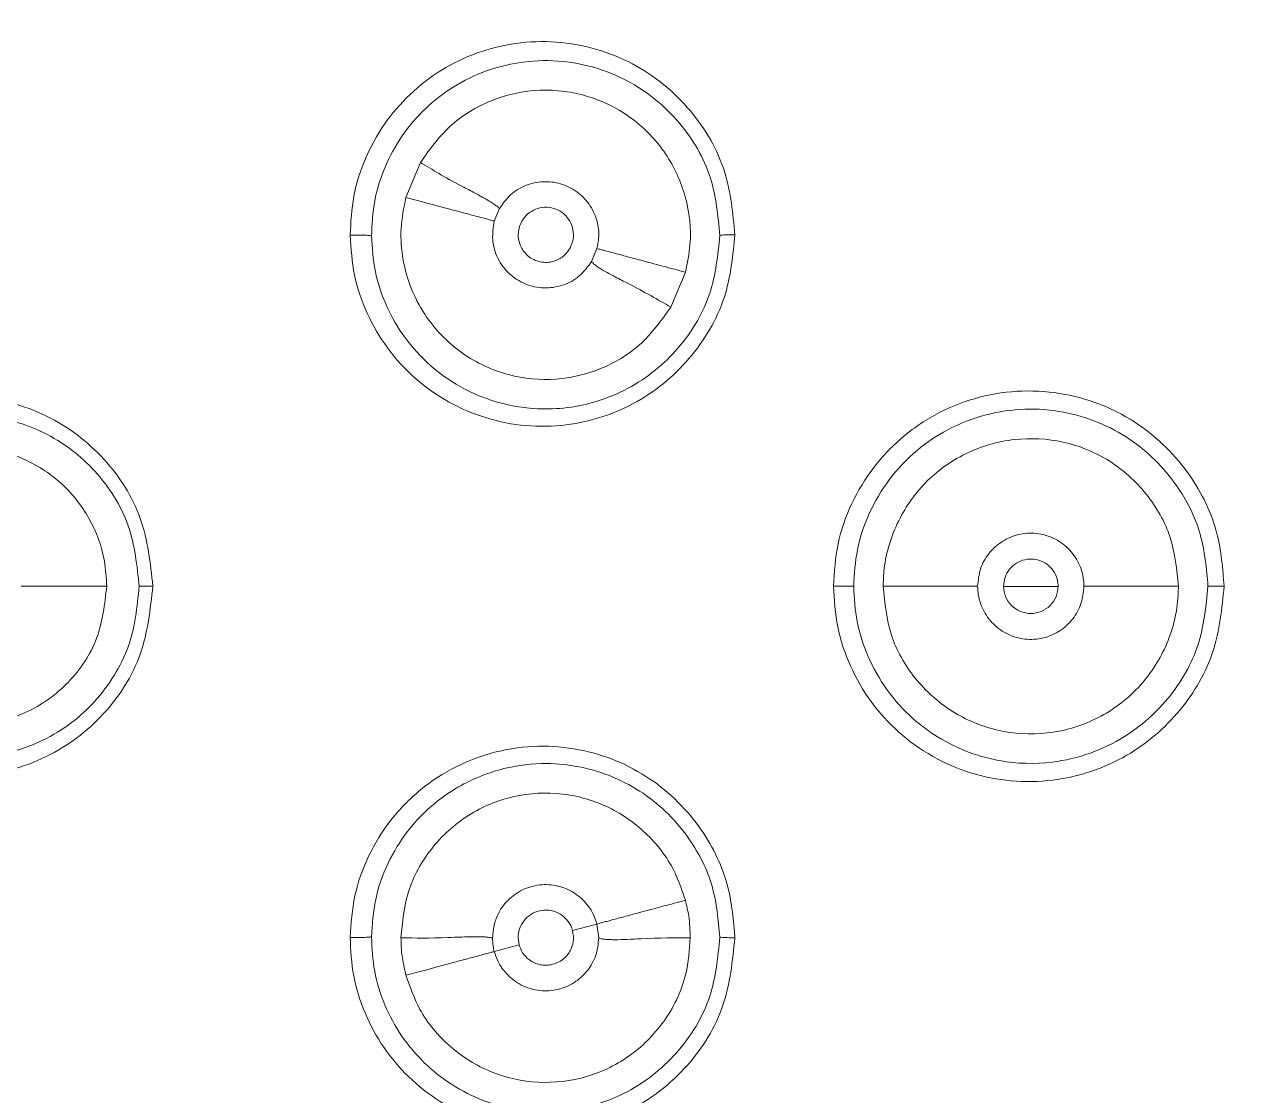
# Model space of a CAD drawing. Extents: x 11377 to 14537, y 53 to 2368.
# Drawn here: x 12541.92 to 12562.6, y 967.98 to 986.12 of the extents above; entities that cross this region are included whole.
import ezdxf

# ---------------------------------------------------------------- set-up
doc = ezdxf.new("R2010")
doc.units = 0
doc.header["$LTSCALE"] = 10
doc.header["$MEASUREMENT"] = 0
doc.layers.get('0').update_dxf_attribs({"linetype": 'CONTINUOUS'})

# ---------------------------------------------------------------- blocks, each defined once
blk = doc.blocks.new('TYJKT')
at = {"color": 7, "linetype": 'Continuous', "lineweight": 15}
for p, q in [((5008.084, 1199.334), (5007.839, 1198.741)), ((5009.337, 1198.342), (5009.424, 1198.554)), ((5011.075, 1197.876), (5010.984, 1197.657)), ((5012.328, 1196.884), (5012.573, 1197.475)), ((5010.66, 1186.325), (5011.075, 1186.436)), ((5011.075, 1186.436), (5011.106, 1186.201)), ((5009.337, 1185.97), (5009.758, 1186.083))]:
    blk.add_line(p, q, dxfattribs=at)
for radius in [44.127, 43.878, 43.682]:
    blk.add_circle((5032.423, 1192.156), radius, dxfattribs=at)
for points, knots in [([(5032.423, 1240.059), (5031.199, 1240.032), (5028.907, 1239.982), (5025.718, 1239.618), (5023.015, 1239.152), (5020.791, 1238.646), (5019.039, 1238.168), (5017.745, 1237.769), (5016.886, 1237.482), (5016.299, 1237.277), (5015.797, 1237.095), (5015.211, 1236.876), (5014.51, 1236.601), (5013.348, 1236.123), (5011.632, 1235.354), (5009.415, 1234.225), (5007.118, 1232.889), (5004.909, 1231.434), (5002.83, 1229.896), (5000.756, 1228.184), (4998.714, 1226.291), (4996.714, 1224.198), (4994.779, 1221.911), (4992.824, 1219.276), (4990.957, 1216.335), (4989.235, 1213.108), (4987.711, 1209.641), (4986.371, 1205.751), (4985.316, 1201.44), (4984.613, 1196.871), (4984.554, 1193.736), (4984.525, 1192.19)], [0, 0, 0, 0, 0.048758, 0.091362, 0.127811, 0.158104, 0.182242, 0.200224, 0.212052, 0.218377, 0.225012, 0.23333, 0.243333, 0.255019, 0.283439, 0.318264, 0.354182, 0.389317, 0.423671, 0.457244, 0.496497, 0.534626, 0.572584, 0.615864, 0.665346, 0.711319, 0.761597, 0.816189, 0.875108, 0.938371, 1, 1, 1, 1]), ([(4984.6, 1192.205), (4984.599, 1192.435), (4984.597, 1192.898), (4984.608, 1193.595), (4984.629, 1194.297), (4984.661, 1195.005), (4984.704, 1195.718), (4984.759, 1196.436), (4984.825, 1197.159), (4984.903, 1197.886), (4984.994, 1198.618), (4985.096, 1199.353), (4985.211, 1200.093), (4985.339, 1200.836), (4985.48, 1201.583), (4985.635, 1202.333), (4985.802, 1203.086), (4985.984, 1203.841), (4986.179, 1204.599), (4986.388, 1205.359), (4986.612, 1206.121), (4986.85, 1206.885), (4987.103, 1207.65), (4987.371, 1208.415), (4987.654, 1209.181), (4988.108, 1210.349), (4988.787, 1211.944), (4989.767, 1213.98), (4990.914, 1216.089), (4992.551, 1218.762), (4994.884, 1222.008), (4997.419, 1224.886), (4999.736, 1227.154), (5002.111, 1229.258), (5005.426, 1231.761), (5009.51, 1234.238), (5013.9, 1236.334), (5018.338, 1237.93), (5021.87, 1238.816), (5024.239, 1239.259), (5025.578, 1239.471), (5026.929, 1239.645), (5028.29, 1239.783), (5029.661, 1239.881), (5031.039, 1239.942), (5031.961, 1239.95), (5032.423, 1239.954)], [0, 0, 0, 0, 0.00921, 0.018496, 0.027858, 0.037296, 0.046808, 0.056397, 0.066062, 0.075802, 0.085618, 0.095509, 0.105476, 0.115519, 0.125638, 0.135832, 0.146102, 0.156448, 0.166869, 0.177366, 0.187938, 0.198586, 0.20931, 0.220109, 0.230983, 0.241933, 0.270134, 0.300208, 0.332156, 0.365978, 0.425346, 0.491591, 0.518848, 0.55483, 0.618282, 0.684474, 0.745286, 0.812327, 0.872522, 0.890497, 0.908552, 0.926685, 0.944897, 0.963187, 0.981555, 1, 1, 1, 1]), ([(5066.552, 1162.157), (5069.416, 1165.416), (5071.811, 1169.088), (5075.465, 1176.96), (5076.724, 1181.159), (5078.005, 1189.742), (5078.026, 1194.126), (5076.829, 1202.721), (5075.611, 1206.933), (5072.034, 1214.84), (5069.675, 1218.535), (5064.01, 1225.109), (5060.703, 1227.987), (5053.41, 1232.692), (5049.425, 1234.518), (5041.1, 1236.97), (5036.762, 1237.596), (5028.083, 1237.596), (5023.744, 1236.97), (5015.419, 1234.518), (5011.434, 1232.691), (5004.142, 1227.986), (5000.835, 1225.108), (4995.169, 1218.534), (4992.811, 1214.839), (4989.234, 1206.932), (4988.015, 1202.721), (4986.819, 1194.125), (4986.84, 1189.742), (4988.121, 1181.158), (4989.38, 1176.959), (4993.034, 1169.087), (4995.429, 1165.415), (4998.294, 1162.156)], [0, 0, 0, 0, 0.0625, 0.0625, 0.125, 0.125, 0.1875, 0.1875, 0.25, 0.25, 0.3125, 0.3125, 0.375, 0.375, 0.4375, 0.4375, 0.5, 0.5, 0.5625, 0.5625, 0.625, 0.625, 0.6875, 0.6875, 0.75, 0.75, 0.8125, 0.8125, 0.875, 0.875, 0.9375, 0.9375, 1, 1, 1, 1]), ([(5065.923, 1162.708), (5066.068, 1162.874), (5066.357, 1163.205), (5066.78, 1163.711), (5067.197, 1164.221), (5067.606, 1164.738), (5068.007, 1165.26), (5068.4, 1165.789), (5068.786, 1166.323), (5069.163, 1166.863), (5069.989, 1168.082), (5071.192, 1170.029), (5072.652, 1172.808), (5073.928, 1175.718), (5075.012, 1178.773), (5075.879, 1181.926), (5076.734, 1186.27), (5077.193, 1191.836), (5076.738, 1198.529), (5075.298, 1205.031), (5072.958, 1211.136), (5069.854, 1216.68), (5066.144, 1221.556), (5061.894, 1225.813), (5057.07, 1229.501), (5051.605, 1232.594), (5045.564, 1234.949), (5039.104, 1236.425), (5032.423, 1236.928), (5025.741, 1236.425), (5019.281, 1234.949), (5013.24, 1232.594), (5007.775, 1229.501), (5002.952, 1225.813), (4998.701, 1221.556), (4994.991, 1216.68), (4991.887, 1211.136), (4989.547, 1205.031), (4988.107, 1198.529), (4987.652, 1191.836), (4988.111, 1186.27), (4988.966, 1181.926), (4989.833, 1178.773), (4990.917, 1175.718), (4992.192, 1172.808), (4993.652, 1170.029), (4994.948, 1167.933), (4995.98, 1166.429), (4996.677, 1165.469), (4997.399, 1164.528), (4998.145, 1163.606), (4998.663, 1163.007), (4998.922, 1162.708)], [0, 0, 0, 0, 0.003229, 0.006456, 0.009681, 0.012905, 0.016128, 0.019352, 0.022577, 0.025803, 0.029032, 0.044201, 0.059373, 0.07509, 0.090809, 0.106933, 0.12306, 0.155772, 0.188607, 0.221197, 0.253189, 0.284268, 0.314175, 0.342874, 0.372343, 0.403057, 0.434778, 0.467206, 0.5, 0.532794, 0.565223, 0.596943, 0.627658, 0.657126, 0.685825, 0.715732, 0.746811, 0.778804, 0.811393, 0.844229, 0.876941, 0.893065, 0.909192, 0.924908, 0.940628, 0.955797, 0.970969, 0.976778, 0.982582, 0.988384, 0.994188, 1, 1, 1, 1]), ([(5032.423, 1236.583), (5020.64, 1236.583), (5009.339, 1231.903), (4992.676, 1215.24), (4987.995, 1203.939), (4987.995, 1180.374), (4992.676, 1169.073), (5009.339, 1152.41), (5020.64, 1147.729), (5032.423, 1147.729)], [0, 0, 0, 0, 0.25, 0.25, 0.5, 0.5, 0.75, 0.75, 1, 1, 1, 1]), ([(5013.411, 1198.11), (5013.377, 1198.468), (5013.306, 1199.228), (5012.696, 1200.278), (5011.871, 1200.951), (5011.056, 1201.277), (5010.385, 1201.397), (5009.702, 1201.374), (5009.042, 1201.211), (5008.43, 1200.917), (5007.897, 1200.504), (5007.456, 1199.994), (5007.136, 1199.406), (5006.929, 1198.767), (5006.907, 1198.325), (5006.895, 1198.104)], [0, 0, 0, 0, 0.10377, 0.22035, 0.344447, 0.410826, 0.477882, 0.544603, 0.610981, 0.676721, 0.742223, 0.807017, 0.871647, 0.93585, 1, 1, 1, 1]), ([(5013.411, 1198.11), (5013.377, 1198.468), (5013.306, 1199.228), (5012.696, 1200.278), (5011.871, 1200.951), (5011.056, 1201.277), (5010.385, 1201.397), (5009.702, 1201.374), (5009.042, 1201.211), (5008.43, 1200.917), (5007.897, 1200.504), (5007.456, 1199.994), (5007.136, 1199.406), (5006.929, 1198.767), (5006.907, 1198.325), (5006.895, 1198.104)], [0, 0, 0, 0, 0.10377, 0.22035, 0.344447, 0.410826, 0.477882, 0.544603, 0.610981, 0.676721, 0.742223, 0.807017, 0.871647, 0.93585, 1, 1, 1, 1]), ([(5007.256, 1198.091), (5007.267, 1198.289), (5007.287, 1198.687), (5007.471, 1199.265), (5007.762, 1199.799), (5008.157, 1200.26), (5008.642, 1200.635), (5009.178, 1200.896), (5009.779, 1201.05), (5010.397, 1201.076), (5011.021, 1200.966), (5011.759, 1200.671), (5012.504, 1200.065), (5013.06, 1199.117), (5013.125, 1198.427), (5013.156, 1198.097)], [0, 0, 0, 0, 0.063368, 0.127315, 0.19198, 0.257469, 0.320737, 0.388488, 0.449454, 0.52152, 0.588428, 0.655479, 0.779569, 0.894526, 1, 1, 1, 1]), ([(5007.256, 1198.091), (5007.267, 1198.289), (5007.287, 1198.687), (5007.471, 1199.265), (5007.762, 1199.799), (5008.157, 1200.26), (5008.642, 1200.635), (5009.178, 1200.896), (5009.779, 1201.05), (5010.397, 1201.076), (5011.021, 1200.966), (5011.759, 1200.671), (5012.504, 1200.065), (5013.06, 1199.117), (5013.125, 1198.427), (5013.156, 1198.097)], [0, 0, 0, 0, 0.063368, 0.127315, 0.19198, 0.257469, 0.320737, 0.388488, 0.449454, 0.52152, 0.588428, 0.655479, 0.779569, 0.894526, 1, 1, 1, 1]), ([(5012.573, 1197.475), (5012.605, 1197.631), (5012.692, 1198.053), (5012.612, 1198.764), (5012.27, 1199.513), (5011.694, 1200.114), (5010.946, 1200.494), (5010.105, 1200.605), (5009.278, 1200.426), (5008.556, 1199.993), (5008.239, 1199.549), (5008.084, 1199.334)], [0, 0, 0, 0, 0.067292, 0.181553, 0.296079, 0.412718, 0.531395, 0.650657, 0.770588, 0.888738, 1, 1, 1, 1]), ([(5008.084, 1199.334), (5008.287, 1199.211), (5008.536, 1199.059), (5008.956, 1198.845), (5009.117, 1198.758), (5009.234, 1198.69), (5009.288, 1198.657), (5009.324, 1198.633), (5009.356, 1198.611), (5009.397, 1198.58), (5009.413, 1198.565), (5009.424, 1198.554)], [0, 0, 0, 0, 0.6140657, 0.7535208, 0.8565598, 0.8925811, 0.907671, 0.9220159, 0.9370759, 0.9543569, 1, 1, 1, 1]), ([(5009.424, 1198.554), (5009.481, 1198.636), (5009.597, 1198.798), (5009.86, 1198.958), (5010.157, 1199.024), (5010.464, 1198.99), (5010.739, 1198.854), (5010.958, 1198.635), (5011.088, 1198.358), (5011.119, 1198.092), (5011.087, 1197.935), (5011.075, 1197.876)], [0, 0, 0, 0, 0.1147806, 0.2294658, 0.3473863, 0.4627999, 0.5816387, 0.696318, 0.8156046, 0.9301521, 1, 1, 1, 1]), ([(5007.839, 1198.741), (5007.804, 1198.566), (5007.733, 1198.215), (5007.777, 1197.69), (5007.914, 1197.197), (5008.211, 1196.627), (5008.753, 1196.069), (5009.549, 1195.699), (5010.373, 1195.622), (5011.147, 1195.804), (5011.848, 1196.217), (5012.165, 1196.657), (5012.328, 1196.884)], [0, 0, 0, 0, 0.0751782, 0.1505332, 0.2208929, 0.291226, 0.422805, 0.5460837, 0.6616663, 0.7722264, 0.8826814, 1, 1, 1, 1]), ([(5007.839, 1198.741), (5008.068, 1198.68), (5008.35, 1198.605), (5008.81, 1198.482), (5008.988, 1198.435), (5009.119, 1198.4), (5009.18, 1198.384), (5009.221, 1198.373), (5009.257, 1198.363), (5009.305, 1198.351), (5009.323, 1198.346), (5009.337, 1198.342)], [0, 0, 0, 0, 0.615113, 0.755266, 0.858659, 0.894524, 0.909395, 0.923425, 0.938112, 0.955015, 1, 1, 1, 1]), ([(5009.758, 1198.229), (5009.776, 1198.279), (5009.813, 1198.377), (5009.927, 1198.491), (5010.069, 1198.563), (5010.228, 1198.584), (5010.384, 1198.551), (5010.521, 1198.468), (5010.623, 1198.344), (5010.677, 1198.194), (5010.68, 1198.07), (5010.664, 1198.003), (5010.66, 1197.987)], [0, 0, 0, 0, 0.107241, 0.214485, 0.321783, 0.429167, 0.536631, 0.644135, 0.751619, 0.859036, 0.966363, 1, 1, 1, 1]), ([(5010.984, 1197.657), (5010.92, 1197.569), (5010.792, 1197.394), (5010.498, 1197.238), (5010.174, 1197.19), (5009.853, 1197.26), (5009.576, 1197.439), (5009.382, 1197.703), (5009.286, 1198.021), (5009.32, 1198.235), (5009.337, 1198.342)], [0, 0, 0, 0, 0.125, 0.250001, 0.375, 0.5, 0.625, 0.75, 0.875, 1, 1, 1, 1]), ([(5006.895, 1198.104), (5006.91, 1197.877), (5006.94, 1197.422), (5007.165, 1196.77), (5007.512, 1196.174), (5007.982, 1195.661), (5008.551, 1195.258), (5009.191, 1194.986), (5009.87, 1194.853), (5010.751, 1194.87), (5011.78, 1195.207), (5012.729, 1196.014), (5013.308, 1197.037), (5013.378, 1197.772), (5013.411, 1198.11)], [0, 0, 0, 0, 0.066333, 0.133008, 0.200726, 0.26882, 0.337422, 0.406446, 0.47415, 0.541879, 0.666805, 0.785695, 0.90136, 1, 1, 1, 1]), ([(5006.895, 1198.104), (5006.91, 1197.877), (5006.94, 1197.422), (5007.165, 1196.77), (5007.512, 1196.174), (5007.982, 1195.661), (5008.551, 1195.258), (5009.191, 1194.986), (5009.87, 1194.853), (5010.751, 1194.87), (5011.78, 1195.207), (5012.729, 1196.014), (5013.308, 1197.037), (5013.378, 1197.772), (5013.411, 1198.11)], [0, 0, 0, 0, 0.066333, 0.133008, 0.200726, 0.26882, 0.337422, 0.406446, 0.47415, 0.541879, 0.666805, 0.785695, 0.90136, 1, 1, 1, 1]), ([(5007.256, 1198.091), (5007.255, 1198.092), (5007.253, 1198.094), (5007.232, 1198.097), (5007.197, 1198.1), (5007.147, 1198.102), (5007.088, 1198.104), (5007.022, 1198.105), (5006.957, 1198.105), (5006.915, 1198.104), (5006.895, 1198.104)], [0, 0, 0, 0, 0.114141, 0.237104, 0.366743, 0.499996, 0.63325, 0.762891, 0.885857, 1, 1, 1, 1]), ([(5007.256, 1198.091), (5007.255, 1198.092), (5007.253, 1198.094), (5007.232, 1198.097), (5007.197, 1198.1), (5007.147, 1198.102), (5007.088, 1198.104), (5007.022, 1198.105), (5006.957, 1198.105), (5006.915, 1198.104), (5006.895, 1198.104)], [0, 0, 0, 0, 0.114141, 0.237104, 0.366743, 0.499996, 0.63325, 0.762891, 0.885857, 1, 1, 1, 1]), ([(5013.156, 1198.097), (5013.122, 1197.765), (5013.054, 1197.098), (5012.518, 1196.181), (5011.678, 1195.467), (5010.785, 1195.176), (5009.991, 1195.145), (5009.343, 1195.257), (5008.73, 1195.529), (5008.215, 1195.906), (5007.81, 1196.35), (5007.496, 1196.894), (5007.297, 1197.477), (5007.27, 1197.889), (5007.256, 1198.091)], [0, 0, 0, 0, 0.106575, 0.214194, 0.332932, 0.457844, 0.512665, 0.593322, 0.672178, 0.731073, 0.802177, 0.866886, 0.934787, 1, 1, 1, 1]), ([(5013.156, 1198.097), (5013.122, 1197.765), (5013.054, 1197.098), (5012.518, 1196.181), (5011.678, 1195.467), (5010.785, 1195.176), (5009.991, 1195.145), (5009.343, 1195.257), (5008.73, 1195.529), (5008.215, 1195.906), (5007.81, 1196.35), (5007.496, 1196.894), (5007.297, 1197.477), (5007.27, 1197.889), (5007.256, 1198.091)], [0, 0, 0, 0, 0.106575, 0.214194, 0.332932, 0.457844, 0.512665, 0.593322, 0.672178, 0.731073, 0.802177, 0.866886, 0.934787, 1, 1, 1, 1]), ([(5009.758, 1198.229), (5009.749, 1198.177), (5009.732, 1198.072), (5009.768, 1197.937), (5009.826, 1197.836), (5009.892, 1197.76), (5009.98, 1197.696), (5010.086, 1197.653), (5010.198, 1197.637), (5010.306, 1197.648), (5010.403, 1197.68), (5010.508, 1197.742), (5010.607, 1197.842), (5010.644, 1197.942), (5010.66, 1197.987)], [0, 0, 0, 0, 0.107735, 0.215586, 0.278162, 0.3464, 0.420325, 0.499963, 0.577497, 0.650814, 0.719886, 0.784688, 0.900908, 1, 1, 1, 1]), ([(5013.411, 1198.11), (5013.376, 1198.109), (5013.304, 1198.109), (5013.22, 1198.106), (5013.166, 1198.102), (5013.159, 1198.098), (5013.156, 1198.097)], [0, 0, 0, 0, 0.2546211, 0.517122, 0.7702357, 1, 1, 1, 1]), ([(5013.411, 1198.11), (5013.376, 1198.109), (5013.304, 1198.109), (5013.22, 1198.106), (5013.166, 1198.102), (5013.159, 1198.098), (5013.156, 1198.097)], [0, 0, 0, 0, 0.2546211, 0.517122, 0.7702357, 1, 1, 1, 1]), ([(5011.075, 1197.876), (5011.085, 1197.874), (5011.099, 1197.87), (5011.137, 1197.86), (5011.168, 1197.851), (5011.204, 1197.842), (5011.257, 1197.827), (5011.375, 1197.796), (5011.554, 1197.748), (5012.017, 1197.624), (5012.324, 1197.542), (5012.573, 1197.475)], [0, 0, 0, 0, 0.047037, 0.066403, 0.084286, 0.1018, 0.119951, 0.16076, 0.267351, 0.404862, 1, 1, 1, 1]), ([(5010.984, 1197.657), (5010.992, 1197.647), (5011.003, 1197.633), (5011.034, 1197.605), (5011.061, 1197.585), (5011.092, 1197.563), (5011.139, 1197.532), (5011.244, 1197.47), (5011.406, 1197.383), (5011.83, 1197.169), (5012.105, 1197.012), (5012.328, 1196.884)], [0, 0, 0, 0, 0.048194, 0.068081, 0.086398, 0.104227, 0.122557, 0.163375, 0.269185, 0.405589, 1, 1, 1, 1]), ([(5021.697, 1192.156), (5021.673, 1192.456), (5021.619, 1193.123), (5021.139, 1194.11), (5020.418, 1194.827), (5019.659, 1195.237), (5018.989, 1195.434), (5018.276, 1195.489), (5017.55, 1195.384), (5016.865, 1195.122), (5016.255, 1194.718), (5015.747, 1194.192), (5015.371, 1193.569), (5015.126, 1192.88), (5015.096, 1192.397), (5015.081, 1192.156)], [0, 0, 0, 0, 0.086314, 0.191961, 0.30902, 0.374716, 0.440143, 0.510302, 0.58086, 0.651308, 0.721488, 0.791355, 0.861114, 0.930606, 1, 1, 1, 1]), ([(5021.697, 1192.156), (5021.673, 1192.456), (5021.619, 1193.123), (5021.139, 1194.11), (5020.418, 1194.827), (5019.659, 1195.237), (5018.989, 1195.434), (5018.276, 1195.489), (5017.55, 1195.384), (5016.865, 1195.122), (5016.255, 1194.718), (5015.747, 1194.192), (5015.371, 1193.569), (5015.126, 1192.88), (5015.096, 1192.397), (5015.081, 1192.156)], [0, 0, 0, 0, 0.086314, 0.191961, 0.30902, 0.374716, 0.440143, 0.510302, 0.58086, 0.651308, 0.721488, 0.791355, 0.861114, 0.930606, 1, 1, 1, 1]), ([(5003.554, 1192.156), (5003.511, 1192.548), (5003.426, 1193.338), (5002.762, 1194.374), (5001.766, 1195.126), (5000.72, 1195.393), (4999.849, 1195.35), (4999.207, 1195.179), (4998.614, 1194.885), (4998.1, 1194.476), (4997.677, 1193.978), (4997.372, 1193.408), (4997.174, 1192.794), (4997.15, 1192.369), (4997.138, 1192.156)], [0, 0, 0, 0, 0.114287, 0.231004, 0.352458, 0.481939, 0.549067, 0.615922, 0.68193, 0.747501, 0.811647, 0.875356, 0.93779, 1, 1, 1, 1]), ([(5003.554, 1192.156), (5003.511, 1192.548), (5003.426, 1193.338), (5002.762, 1194.374), (5001.766, 1195.126), (5000.72, 1195.393), (4999.849, 1195.35), (4999.207, 1195.179), (4998.614, 1194.885), (4998.1, 1194.476), (4997.677, 1193.978), (4997.372, 1193.408), (4997.174, 1192.794), (4997.15, 1192.369), (4997.138, 1192.156)], [0, 0, 0, 0, 0.114287, 0.231004, 0.352458, 0.481939, 0.549067, 0.615922, 0.68193, 0.747501, 0.811647, 0.875356, 0.93779, 1, 1, 1, 1]), ([(4997.523, 1192.156), (4997.533, 1192.347), (4997.556, 1192.733), (4997.732, 1193.285), (4997.961, 1193.711), (4998.195, 1194.022), (4998.459, 1194.305), (4998.738, 1194.528), (4999.014, 1194.694), (4999.2, 1194.789), (4999.472, 1194.903), (4999.926, 1195.035), (5000.547, 1195.082), (5001.176, 1194.977), (5001.719, 1194.769), (5002.179, 1194.486), (5002.714, 1193.993), (5003.21, 1193.221), (5003.286, 1192.505), (5003.323, 1192.156)], [0, 0, 0, 0, 0.061677, 0.124345, 0.186321, 0.218638, 0.251838, 0.313748, 0.33612, 0.35935, 0.383437, 0.434849, 0.517486, 0.590885, 0.647686, 0.71133, 0.769559, 0.887994, 1, 1, 1, 1]), ([(4997.523, 1192.156), (4997.533, 1192.347), (4997.556, 1192.733), (4997.732, 1193.285), (4997.961, 1193.711), (4998.195, 1194.022), (4998.459, 1194.305), (4998.738, 1194.528), (4999.014, 1194.694), (4999.2, 1194.789), (4999.472, 1194.903), (4999.926, 1195.035), (5000.547, 1195.082), (5001.176, 1194.977), (5001.719, 1194.769), (5002.179, 1194.486), (5002.714, 1193.993), (5003.21, 1193.221), (5003.286, 1192.505), (5003.323, 1192.156)], [0, 0, 0, 0, 0.061677, 0.124345, 0.186321, 0.218638, 0.251838, 0.313748, 0.33612, 0.35935, 0.383437, 0.434849, 0.517486, 0.590885, 0.647686, 0.71133, 0.769559, 0.887994, 1, 1, 1, 1]), ([(5015.423, 1192.156), (5015.435, 1192.364), (5015.461, 1192.787), (5015.67, 1193.404), (5016.01, 1193.983), (5016.467, 1194.463), (5017.026, 1194.839), (5017.646, 1195.081), (5018.319, 1195.179), (5018.965, 1195.13), (5019.569, 1194.951), (5020.258, 1194.583), (5020.895, 1193.951), (5021.344, 1193.061), (5021.397, 1192.455), (5021.423, 1192.156)], [0, 0, 0, 0, 0.0659, 0.134252, 0.205096, 0.278469, 0.343645, 0.419084, 0.489434, 0.559809, 0.624862, 0.689876, 0.807923, 0.90551, 1, 1, 1, 1]), ([(5015.423, 1192.156), (5015.435, 1192.364), (5015.461, 1192.787), (5015.67, 1193.404), (5016.01, 1193.983), (5016.467, 1194.463), (5017.026, 1194.839), (5017.646, 1195.081), (5018.319, 1195.179), (5018.965, 1195.13), (5019.569, 1194.951), (5020.258, 1194.583), (5020.895, 1193.951), (5021.344, 1193.061), (5021.397, 1192.455), (5021.423, 1192.156)], [0, 0, 0, 0, 0.0659, 0.134252, 0.205096, 0.278469, 0.343645, 0.419084, 0.489434, 0.559809, 0.624862, 0.689876, 0.807923, 0.90551, 1, 1, 1, 1]), ([(5020.923, 1192.156), (5020.895, 1192.437), (5020.84, 1193), (5020.407, 1193.748), (5019.775, 1194.321), (5018.985, 1194.642), (5018.129, 1194.686), (5017.305, 1194.447), (5016.604, 1193.942), (5016.121, 1193.237), (5015.937, 1192.603), (5015.925, 1192.239), (5015.923, 1192.156)], [0, 0, 0, 0, 0.107032, 0.214035, 0.321806, 0.429707, 0.535239, 0.646225, 0.753495, 0.860617, 0.968305, 1, 1, 1, 1]), ([(5002.773, 1192.156), (5002.765, 1192.299), (5002.742, 1192.7), (5002.505, 1193.33), (5002.017, 1193.941), (5001.349, 1194.364), (5000.566, 1194.549), (4999.749, 1194.457), (4999.001, 1194.09), (4998.437, 1193.491), (4998.123, 1192.811), (4998.088, 1192.351), (4998.073, 1192.156)], [0, 0, 0, 0, 0.057384, 0.160613, 0.264479, 0.370476, 0.479801, 0.591999, 0.705484, 0.81602, 0.921949, 1, 1, 1, 1]), ([(5017.522, 1192.156), (5017.532, 1192.255), (5017.552, 1192.453), (5017.702, 1192.722), (5017.927, 1192.927), (5018.212, 1193.048), (5018.517, 1193.069), (5018.815, 1192.983), (5019.068, 1192.809), (5019.245, 1192.557), (5019.316, 1192.327), (5019.321, 1192.192), (5019.322, 1192.156)], [0, 0, 0, 0, 0.105214, 0.210306, 0.319604, 0.424292, 0.534739, 0.639425, 0.748618, 0.855999, 0.962354, 1, 1, 1, 1]), ([(5017.962, 1192.156), (5017.967, 1192.208), (5017.977, 1192.312), (5018.056, 1192.45), (5018.174, 1192.555), (5018.32, 1192.615), (5018.478, 1192.623), (5018.629, 1192.579), (5018.758, 1192.487), (5018.848, 1192.358), (5018.882, 1192.24), (5018.884, 1192.172), (5018.885, 1192.156)], [0, 0, 0, 0, 0.107366, 0.214733, 0.322102, 0.429475, 0.536852, 0.64423, 0.751608, 0.858983, 0.966353, 1, 1, 1, 1]), ([(4997.138, 1192.156), (4997.15, 1191.945), (4997.174, 1191.522), (4997.37, 1190.909), (4997.674, 1190.339), (4998.096, 1189.84), (4998.61, 1189.431), (4999.202, 1189.136), (4999.843, 1188.964), (5000.714, 1188.919), (5001.761, 1189.184), (5002.758, 1189.935), (5003.425, 1190.971), (5003.511, 1191.764), (5003.554, 1192.156)], [0, 0, 0, 0, 0.0618953, 0.1240638, 0.1877982, 0.2519634, 0.3175099, 0.3835193, 0.4503358, 0.51744, 0.6470158, 0.7684492, 0.8853045, 1, 1, 1, 1]), ([(4997.138, 1192.156), (4997.15, 1191.945), (4997.174, 1191.522), (4997.37, 1190.909), (4997.674, 1190.339), (4998.096, 1189.84), (4998.61, 1189.431), (4999.202, 1189.136), (4999.843, 1188.964), (5000.714, 1188.919), (5001.761, 1189.184), (5002.758, 1189.935), (5003.425, 1190.971), (5003.511, 1191.764), (5003.554, 1192.156)], [0, 0, 0, 0, 0.0618953, 0.1240638, 0.1877982, 0.2519634, 0.3175099, 0.3835193, 0.4503358, 0.51744, 0.6470158, 0.7684492, 0.8853045, 1, 1, 1, 1]), ([(5003.323, 1192.156), (5003.287, 1191.807), (5003.233, 1191.274), (5002.909, 1190.633), (5002.584, 1190.198), (5002.175, 1189.824), (5001.768, 1189.574), (5001.373, 1189.409), (5000.999, 1189.304), (5000.546, 1189.245), (5000.087, 1189.263), (4999.694, 1189.342), (4999.283, 1189.476), (4998.845, 1189.698), (4998.379, 1190.071), (4998.007, 1190.516), (4997.73, 1191.031), (4997.555, 1191.583), (4997.533, 1191.966), (4997.523, 1192.156)], [0, 0, 0, 0, 0.112169, 0.170886, 0.23137, 0.289494, 0.353119, 0.38909, 0.432523, 0.483417, 0.541872, 0.586568, 0.61749, 0.687031, 0.748908, 0.814326, 0.876302, 0.938669, 1, 1, 1, 1]), ([(5003.323, 1192.156), (5003.287, 1191.807), (5003.233, 1191.274), (5002.909, 1190.633), (5002.584, 1190.198), (5002.175, 1189.824), (5001.768, 1189.574), (5001.373, 1189.409), (5000.999, 1189.304), (5000.546, 1189.245), (5000.087, 1189.263), (4999.694, 1189.342), (4999.283, 1189.476), (4998.845, 1189.698), (4998.379, 1190.071), (4998.007, 1190.516), (4997.73, 1191.031), (4997.555, 1191.583), (4997.533, 1191.966), (4997.523, 1192.156)], [0, 0, 0, 0, 0.112169, 0.170886, 0.23137, 0.289494, 0.353119, 0.38909, 0.432523, 0.483417, 0.541872, 0.586568, 0.61749, 0.687031, 0.748908, 0.814326, 0.876302, 0.938669, 1, 1, 1, 1]), ([(4998.073, 1192.156), (4998.081, 1192.002), (4998.099, 1191.693), (4998.243, 1191.246), (4998.463, 1190.831), (4998.765, 1190.468), (4999.135, 1190.17), (4999.701, 1189.881), (5000.49, 1189.744), (5001.407, 1189.957), (5002.154, 1190.488), (5002.67, 1191.256), (5002.738, 1191.856), (5002.773, 1192.156)], [0, 0, 0, 0, 0.061643, 0.124069, 0.187222, 0.25026, 0.315036, 0.380348, 0.511051, 0.638314, 0.7607, 0.880273, 1, 1, 1, 1]), ([(5001.321, 1192.156), (5001.33, 1192.156), (5001.343, 1192.156), (5001.378, 1192.156), (5001.408, 1192.156), (5001.441, 1192.156), (5001.493, 1192.156), (5001.605, 1192.156), (5001.778, 1192.156), (5002.227, 1192.156), (5002.528, 1192.156), (5002.773, 1192.156)], [0, 0, 0, 0, 0.047036, 0.066393, 0.084263, 0.101763, 0.1199, 0.160682, 0.267247, 0.404761, 1, 1, 1, 1]), ([(5003.554, 1192.156), (5003.52, 1192.156), (5003.454, 1192.156), (5003.378, 1192.156), (5003.331, 1192.156), (5003.325, 1192.156), (5003.322, 1192.156)], [0, 0, 0, 0, 0.260239, 0.523279, 0.773689, 1, 1, 1, 1]), ([(5003.554, 1192.156), (5003.52, 1192.156), (5003.454, 1192.156), (5003.378, 1192.156), (5003.331, 1192.156), (5003.325, 1192.156), (5003.322, 1192.156)], [0, 0, 0, 0, 0.260239, 0.523279, 0.773689, 1, 1, 1, 1]), ([(5015.081, 1192.156), (5015.095, 1191.925), (5015.122, 1191.461), (5015.35, 1190.796), (5015.698, 1190.187), (5016.174, 1189.667), (5016.746, 1189.255), (5017.395, 1188.975), (5018.088, 1188.837), (5018.782, 1188.849), (5019.447, 1188.998), (5020.217, 1189.346), (5020.988, 1190.005), (5021.584, 1191.025), (5021.659, 1191.78), (5021.697, 1192.156)], [0, 0, 0, 0, 0.066694, 0.133485, 0.200781, 0.268168, 0.335878, 0.403673, 0.471748, 0.539425, 0.603882, 0.668344, 0.782983, 0.891936, 1, 1, 1, 1]), ([(5015.081, 1192.156), (5015.101, 1192.156), (5015.141, 1192.156), (5015.204, 1192.156), (5015.265, 1192.156), (5015.321, 1192.156), (5015.367, 1192.156), (5015.4, 1192.156), (5015.419, 1192.156), (5015.421, 1192.156), (5015.423, 1192.156)], [0, 0, 0, 0, 0.114943, 0.238089, 0.367392, 0.500002, 0.632611, 0.761911, 0.88506, 1, 1, 1, 1]), ([(5015.081, 1192.156), (5015.095, 1191.925), (5015.122, 1191.461), (5015.35, 1190.796), (5015.698, 1190.187), (5016.174, 1189.667), (5016.746, 1189.255), (5017.395, 1188.975), (5018.088, 1188.837), (5018.782, 1188.849), (5019.447, 1188.998), (5020.217, 1189.346), (5020.988, 1190.005), (5021.584, 1191.025), (5021.659, 1191.78), (5021.697, 1192.156)], [0, 0, 0, 0, 0.066694, 0.133485, 0.200781, 0.268168, 0.335878, 0.403673, 0.471748, 0.539425, 0.603882, 0.668344, 0.782983, 0.891936, 1, 1, 1, 1]), ([(5015.081, 1192.156), (5015.101, 1192.156), (5015.141, 1192.156), (5015.204, 1192.156), (5015.265, 1192.156), (5015.321, 1192.156), (5015.367, 1192.156), (5015.4, 1192.156), (5015.419, 1192.156), (5015.421, 1192.156), (5015.423, 1192.156)], [0, 0, 0, 0, 0.114943, 0.238089, 0.367392, 0.500002, 0.632611, 0.761911, 0.88506, 1, 1, 1, 1]), ([(5021.423, 1192.156), (5021.39, 1191.821), (5021.322, 1191.135), (5020.782, 1190.208), (5020.095, 1189.62), (5019.401, 1189.299), (5018.715, 1189.136), (5018.06, 1189.154), (5017.429, 1189.309), (5016.921, 1189.533), (5016.397, 1189.913), (5015.97, 1190.388), (5015.653, 1190.95), (5015.458, 1191.547), (5015.434, 1191.956), (5015.423, 1192.156)], [0, 0, 0, 0, 0.106294, 0.217154, 0.33176, 0.389809, 0.460672, 0.555804, 0.59633, 0.668384, 0.731823, 0.802195, 0.870325, 0.936248, 1, 1, 1, 1]), ([(5021.423, 1192.156), (5021.39, 1191.821), (5021.322, 1191.135), (5020.782, 1190.208), (5020.095, 1189.62), (5019.401, 1189.299), (5018.715, 1189.136), (5018.06, 1189.154), (5017.429, 1189.309), (5016.921, 1189.533), (5016.397, 1189.913), (5015.97, 1190.388), (5015.653, 1190.95), (5015.458, 1191.547), (5015.434, 1191.956), (5015.423, 1192.156)], [0, 0, 0, 0, 0.106294, 0.217154, 0.33176, 0.389809, 0.460672, 0.555804, 0.59633, 0.668384, 0.731823, 0.802195, 0.870325, 0.936248, 1, 1, 1, 1]), ([(5015.923, 1192.156), (5016.159, 1192.156), (5016.459, 1192.156), (5016.961, 1192.156), (5017.165, 1192.156), (5017.237, 1192.156), (5017.287, 1192.156), (5017.334, 1192.156), (5017.398, 1192.156), (5017.469, 1192.156), (5017.503, 1192.156), (5017.523, 1192.156)], [0, 0, 0, 0, 0.620329, 0.786287, 0.823484, 0.839645, 0.855244, 0.871497, 0.889678, 0.935816, 1, 1, 1, 1]), ([(5015.923, 1192.156), (5015.95, 1191.875), (5016.005, 1191.315), (5016.434, 1190.569), (5017.064, 1190), (5017.853, 1189.675), (5018.708, 1189.623), (5019.535, 1189.863), (5020.236, 1190.366), (5020.725, 1191.068), (5020.908, 1191.705), (5020.92, 1192.07), (5020.923, 1192.156)], [0, 0, 0, 0, 0.107049, 0.213313, 0.32058, 0.427898, 0.535092, 0.644604, 0.752446, 0.860334, 0.966855, 1, 1, 1, 1]), ([(5019.322, 1192.156), (5019.312, 1192.057), (5019.292, 1191.859), (5019.143, 1191.59), (5018.918, 1191.385), (5018.633, 1191.264), (5018.327, 1191.244), (5018.03, 1191.329), (5017.777, 1191.503), (5017.6, 1191.756), (5017.529, 1191.986), (5017.524, 1192.121), (5017.522, 1192.156)], [0, 0, 0, 0, 0.105262, 0.210403, 0.319771, 0.424566, 0.5347, 0.639651, 0.748743, 0.855875, 0.962538, 1, 1, 1, 1]), ([(5017.962, 1192.156), (5017.969, 1192.096), (5017.982, 1191.975), (5018.089, 1191.822), (5018.241, 1191.719), (5018.423, 1191.683), (5018.604, 1191.719), (5018.757, 1191.821), (5018.864, 1191.975), (5018.878, 1192.096), (5018.885, 1192.156)], [0, 0, 0, 0, 0.124858, 0.249756, 0.374695, 0.499674, 0.624695, 0.749756, 0.874858, 1, 1, 1, 1]), ([(5019.322, 1192.156), (5019.337, 1192.156), (5019.363, 1192.156), (5019.42, 1192.156), (5019.473, 1192.156), (5019.514, 1192.156), (5019.558, 1192.156), (5019.621, 1192.156), (5019.707, 1192.156), (5019.856, 1192.156), (5020.338, 1192.156), (5020.655, 1192.156), (5020.923, 1192.156)], [0, 0, 0, 0, 0.060534, 0.106187, 0.125199, 0.142796, 0.159966, 0.177616, 0.216839, 0.263707, 0.381526, 1, 1, 1, 1]), ([(5021.423, 1192.156), (5021.426, 1192.156), (5021.433, 1192.156), (5021.494, 1192.156), (5021.585, 1192.156), (5021.66, 1192.156), (5021.697, 1192.156)], [0, 0, 0, 0, 0.233081, 0.488665, 0.750523, 1, 1, 1, 1]), ([(5021.423, 1192.156), (5021.426, 1192.156), (5021.433, 1192.156), (5021.494, 1192.156), (5021.585, 1192.156), (5021.66, 1192.156), (5021.697, 1192.156)], [0, 0, 0, 0, 0.233081, 0.488665, 0.750523, 1, 1, 1, 1]), ([(5013.411, 1186.203), (5013.387, 1186.491), (5013.334, 1187.135), (5012.865, 1188.11), (5012.153, 1188.82), (5011.404, 1189.222), (5010.76, 1189.414), (5010.07, 1189.471), (5009.361, 1189.377), (5008.68, 1189.125), (5008.071, 1188.729), (5007.564, 1188.211), (5007.189, 1187.598), (5006.944, 1186.92), (5006.911, 1186.446), (5006.895, 1186.209)], [0, 0, 0, 0, 0.084153, 0.187926, 0.308329, 0.372708, 0.43731, 0.505781, 0.576733, 0.648456, 0.719876, 0.790766, 0.861225, 0.930779, 1, 1, 1, 1]), ([(5013.411, 1186.203), (5013.387, 1186.491), (5013.334, 1187.135), (5012.865, 1188.11), (5012.153, 1188.82), (5011.404, 1189.222), (5010.76, 1189.414), (5010.07, 1189.471), (5009.361, 1189.377), (5008.68, 1189.125), (5008.071, 1188.729), (5007.564, 1188.211), (5007.189, 1187.598), (5006.944, 1186.92), (5006.911, 1186.446), (5006.895, 1186.209)], [0, 0, 0, 0, 0.084153, 0.187926, 0.308329, 0.372708, 0.43731, 0.505781, 0.576733, 0.648456, 0.719876, 0.790766, 0.861225, 0.930779, 1, 1, 1, 1]), ([(5007.256, 1186.221), (5007.271, 1186.432), (5007.3, 1186.863), (5007.517, 1187.468), (5007.857, 1188.028), (5008.286, 1188.471), (5008.837, 1188.844), (5009.477, 1189.095), (5010.162, 1189.176), (5010.793, 1189.114), (5011.348, 1188.945), (5012.025, 1188.579), (5012.641, 1187.963), (5013.077, 1187.091), (5013.13, 1186.507), (5013.156, 1186.216)], [0, 0, 0, 0, 0.06802, 0.138974, 0.205998, 0.280312, 0.33866, 0.423635, 0.50374, 0.563207, 0.63063, 0.692179, 0.812463, 0.906393, 1, 1, 1, 1]), ([(5007.256, 1186.221), (5007.271, 1186.432), (5007.3, 1186.863), (5007.517, 1187.468), (5007.857, 1188.028), (5008.286, 1188.471), (5008.837, 1188.844), (5009.477, 1189.095), (5010.162, 1189.176), (5010.793, 1189.114), (5011.348, 1188.945), (5012.025, 1188.579), (5012.641, 1187.963), (5013.077, 1187.091), (5013.13, 1186.507), (5013.156, 1186.216)], [0, 0, 0, 0, 0.06802, 0.138974, 0.205998, 0.280312, 0.33866, 0.423635, 0.50374, 0.563207, 0.63063, 0.692179, 0.812463, 0.906393, 1, 1, 1, 1]), ([(5012.573, 1186.838), (5012.522, 1186.989), (5012.387, 1187.397), (5011.962, 1187.973), (5011.292, 1188.451), (5010.492, 1188.684), (5009.654, 1188.639), (5008.871, 1188.315), (5008.244, 1187.746), (5007.835, 1187.01), (5007.782, 1186.467), (5007.756, 1186.203)], [0, 0, 0, 0, 0.067293, 0.181553, 0.296078, 0.412718, 0.531395, 0.650657, 0.770588, 0.888738, 1, 1, 1, 1]), ([(5009.306, 1186.198), (5009.315, 1186.297), (5009.334, 1186.495), (5009.482, 1186.765), (5009.706, 1186.971), (5009.99, 1187.095), (5010.296, 1187.115), (5010.594, 1187.034), (5010.845, 1186.86), (5011.005, 1186.645), (5011.056, 1186.493), (5011.075, 1186.436)], [0, 0, 0, 0, 0.114781, 0.229465, 0.347386, 0.4628, 0.581639, 0.696318, 0.815605, 0.930153, 1, 1, 1, 1]), ([(5011.075, 1186.436), (5011.085, 1186.439), (5011.099, 1186.443), (5011.137, 1186.453), (5011.168, 1186.461), (5011.204, 1186.471), (5011.257, 1186.485), (5011.375, 1186.517), (5011.554, 1186.565), (5012.017, 1186.689), (5012.324, 1186.771), (5012.573, 1186.838)], [0, 0, 0, 0, 0.047037, 0.066403, 0.084286, 0.1018, 0.119951, 0.16076, 0.267351, 0.404862, 1, 1, 1, 1]), ([(5012.656, 1186.203), (5012.652, 1186.325), (5012.644, 1186.539), (5012.594, 1186.748), (5012.573, 1186.838)], [0, 0, 0, 0, 0.568698, 1, 1, 1, 1]), ([(5009.758, 1186.083), (5009.749, 1186.135), (5009.732, 1186.239), (5009.773, 1186.395), (5009.86, 1186.528), (5009.988, 1186.625), (5010.14, 1186.675), (5010.3, 1186.672), (5010.449, 1186.615), (5010.572, 1186.513), (5010.636, 1186.407), (5010.656, 1186.341), (5010.66, 1186.325)], [0, 0, 0, 0, 0.107241, 0.214485, 0.321783, 0.429167, 0.536631, 0.644135, 0.751619, 0.859036, 0.966364, 1, 1, 1, 1]), ([(5009.758, 1186.083), (5009.775, 1186.037), (5009.811, 1185.938), (5009.91, 1185.837), (5010.016, 1185.775), (5010.112, 1185.743), (5010.22, 1185.733), (5010.331, 1185.749), (5010.435, 1185.791), (5010.523, 1185.854), (5010.591, 1185.93), (5010.651, 1186.036), (5010.687, 1186.173), (5010.669, 1186.277), (5010.66, 1186.325)], [0, 0, 0, 0, 0.0994836, 0.2156272, 0.2802976, 0.3492299, 0.4224453, 0.4999658, 0.5774997, 0.6508164, 0.7198879, 0.7846899, 0.9009078, 1, 1, 1, 1]), ([(5007.256, 1186.221), (5007.255, 1186.22), (5007.253, 1186.218), (5007.232, 1186.215), (5007.197, 1186.213), (5007.148, 1186.21), (5007.088, 1186.209), (5007.022, 1186.208), (5006.957, 1186.208), (5006.915, 1186.209), (5006.895, 1186.209)], [0, 0, 0, 0, 0.113983, 0.236816, 0.366367, 0.499594, 0.632877, 0.762604, 0.885702, 1, 1, 1, 1]), ([(5007.256, 1186.221), (5007.255, 1186.22), (5007.253, 1186.218), (5007.232, 1186.215), (5007.197, 1186.213), (5007.148, 1186.21), (5007.088, 1186.209), (5007.022, 1186.208), (5006.957, 1186.208), (5006.915, 1186.209), (5006.895, 1186.209)], [0, 0, 0, 0, 0.113983, 0.236816, 0.366367, 0.499594, 0.632877, 0.762604, 0.885702, 1, 1, 1, 1]), ([(5006.895, 1186.209), (5006.906, 1185.99), (5006.929, 1185.552), (5007.131, 1184.92), (5007.444, 1184.337), (5007.875, 1183.83), (5008.398, 1183.416), (5008.998, 1183.119), (5009.647, 1182.948), (5010.321, 1182.912), (5010.987, 1183.017), (5011.802, 1183.322), (5012.638, 1183.97), (5013.292, 1185.024), (5013.371, 1185.814), (5013.411, 1186.203)], [0, 0, 0, 0, 0.063459, 0.126976, 0.190845, 0.254851, 0.319545, 0.384453, 0.450014, 0.515936, 0.5822, 0.647959, 0.771387, 0.887386, 1, 1, 1, 1]), ([(5006.895, 1186.209), (5006.906, 1185.99), (5006.929, 1185.552), (5007.131, 1184.92), (5007.444, 1184.337), (5007.875, 1183.83), (5008.398, 1183.416), (5008.998, 1183.119), (5009.647, 1182.948), (5010.321, 1182.912), (5010.987, 1183.017), (5011.802, 1183.322), (5012.638, 1183.97), (5013.292, 1185.024), (5013.371, 1185.814), (5013.411, 1186.203)], [0, 0, 0, 0, 0.063459, 0.126976, 0.190845, 0.254851, 0.319545, 0.384453, 0.450014, 0.515936, 0.5822, 0.647959, 0.771387, 0.887386, 1, 1, 1, 1]), ([(5013.156, 1186.216), (5013.123, 1185.874), (5013.053, 1185.158), (5012.463, 1184.198), (5011.698, 1183.606), (5010.961, 1183.33), (5010.343, 1183.234), (5009.733, 1183.271), (5009.141, 1183.431), (5008.613, 1183.696), (5008.138, 1184.072), (5007.751, 1184.53), (5007.466, 1185.06), (5007.287, 1185.632), (5007.266, 1186.025), (5007.256, 1186.221)], [0, 0, 0, 0, 0.109131, 0.228769, 0.352266, 0.418072, 0.484377, 0.555402, 0.615904, 0.68283, 0.745407, 0.810107, 0.874032, 0.937283, 1, 1, 1, 1]), ([(5013.156, 1186.216), (5013.123, 1185.874), (5013.053, 1185.158), (5012.463, 1184.198), (5011.698, 1183.606), (5010.961, 1183.33), (5010.343, 1183.234), (5009.733, 1183.271), (5009.141, 1183.431), (5008.613, 1183.696), (5008.138, 1184.072), (5007.751, 1184.53), (5007.466, 1185.06), (5007.287, 1185.632), (5007.266, 1186.025), (5007.256, 1186.221)], [0, 0, 0, 0, 0.109131, 0.228769, 0.352266, 0.418072, 0.484377, 0.555402, 0.615904, 0.68283, 0.745407, 0.810107, 0.874032, 0.937283, 1, 1, 1, 1]), ([(5007.756, 1186.203), (5007.994, 1186.198), (5008.285, 1186.192), (5008.756, 1186.215), (5008.939, 1186.221), (5009.074, 1186.221), (5009.138, 1186.219), (5009.181, 1186.216), (5009.219, 1186.213), (5009.27, 1186.207), (5009.291, 1186.201), (5009.306, 1186.198)], [0, 0, 0, 0, 0.614066, 0.753521, 0.85656, 0.892581, 0.907671, 0.922016, 0.937076, 0.954357, 1, 1, 1, 1]), ([(5007.756, 1186.203), (5007.757, 1186.172), (5007.758, 1186.076), (5007.774, 1185.862), (5007.814, 1185.683), (5007.841, 1185.567)], [0, 0, 0, 0, 0.148193, 0.444754, 1, 1, 1, 1]), ([(5007.841, 1185.567), (5007.91, 1185.37), (5008.07, 1184.915), (5008.567, 1184.327), (5009.268, 1183.89), (5010.083, 1183.711), (5010.918, 1183.809), (5011.681, 1184.186), (5012.271, 1184.799), (5012.604, 1185.51), (5012.641, 1185.997), (5012.656, 1186.203)], [0, 0, 0, 0, 0.087909, 0.202971, 0.318503, 0.435131, 0.553986, 0.67416, 0.793985, 0.912596, 1, 1, 1, 1]), ([(5009.337, 1185.97), (5009.329, 1186.001), (5009.311, 1186.076), (5009.308, 1186.153), (5009.306, 1186.198)], [0, 0, 0, 0, 0.415852, 1, 1, 1, 1]), ([(5011.106, 1186.201), (5011.096, 1186.101), (5011.075, 1185.903), (5010.925, 1185.635), (5010.698, 1185.431), (5010.414, 1185.31), (5010.108, 1185.292), (5009.81, 1185.376), (5009.56, 1185.554), (5009.404, 1185.768), (5009.355, 1185.916), (5009.337, 1185.97)], [0, 0, 0, 0, 0.11521, 0.230324, 0.348579, 0.464454, 0.583608, 0.698718, 0.818407, 0.933356, 1, 1, 1, 1]), ([(5011.106, 1186.201), (5011.118, 1186.196), (5011.134, 1186.189), (5011.175, 1186.181), (5011.209, 1186.177), (5011.246, 1186.174), (5011.303, 1186.171), (5011.425, 1186.169), (5011.608, 1186.174), (5012.083, 1186.201), (5012.399, 1186.202), (5012.656, 1186.203)], [0, 0, 0, 0, 0.048193, 0.068081, 0.086398, 0.104227, 0.122558, 0.163375, 0.269185, 0.405589, 1, 1, 1, 1]), ([(5013.411, 1186.203), (5013.376, 1186.203), (5013.304, 1186.204), (5013.22, 1186.207), (5013.166, 1186.211), (5013.159, 1186.214), (5013.156, 1186.216)], [0, 0, 0, 0, 0.254848, 0.5174272, 0.7704501, 1, 1, 1, 1]), ([(5013.411, 1186.203), (5013.376, 1186.203), (5013.304, 1186.204), (5013.22, 1186.207), (5013.166, 1186.211), (5013.159, 1186.214), (5013.156, 1186.216)], [0, 0, 0, 0, 0.254848, 0.5174272, 0.7704501, 1, 1, 1, 1]), ([(5007.841, 1185.567), (5008.07, 1185.629), (5008.35, 1185.705), (5008.81, 1185.829), (5008.988, 1185.876), (5009.119, 1185.912), (5009.18, 1185.928), (5009.221, 1185.939), (5009.258, 1185.949), (5009.305, 1185.962), (5009.323, 1185.967), (5009.337, 1185.97)], [0, 0, 0, 0, 0.615113, 0.755266, 0.858659, 0.894524, 0.909395, 0.923425, 0.938112, 0.955015, 1, 1, 1, 1])]:
    blk.add_open_spline(points, degree=3, knots=knots, dxfattribs=at)
at = {"color": 8, "linetype": 'Continuous', "lineweight": 15}
blk.add_open_spline([(5018.884, 1192.151), (5018.779, 1192.152), (5018.468, 1192.152), (5018.164, 1192.152), (5017.962, 1192.152)], degree=3, knots=[0, 0, 0, 0, 0.3387734, 1, 1, 1, 1], dxfattribs=at)

msp = doc.modelspace()

# ---------------------------------------------------------------- block references
msp.add_blockref('TYJKT', (7540.542, -215.548))

doc.saveas('drawing.dxf')
